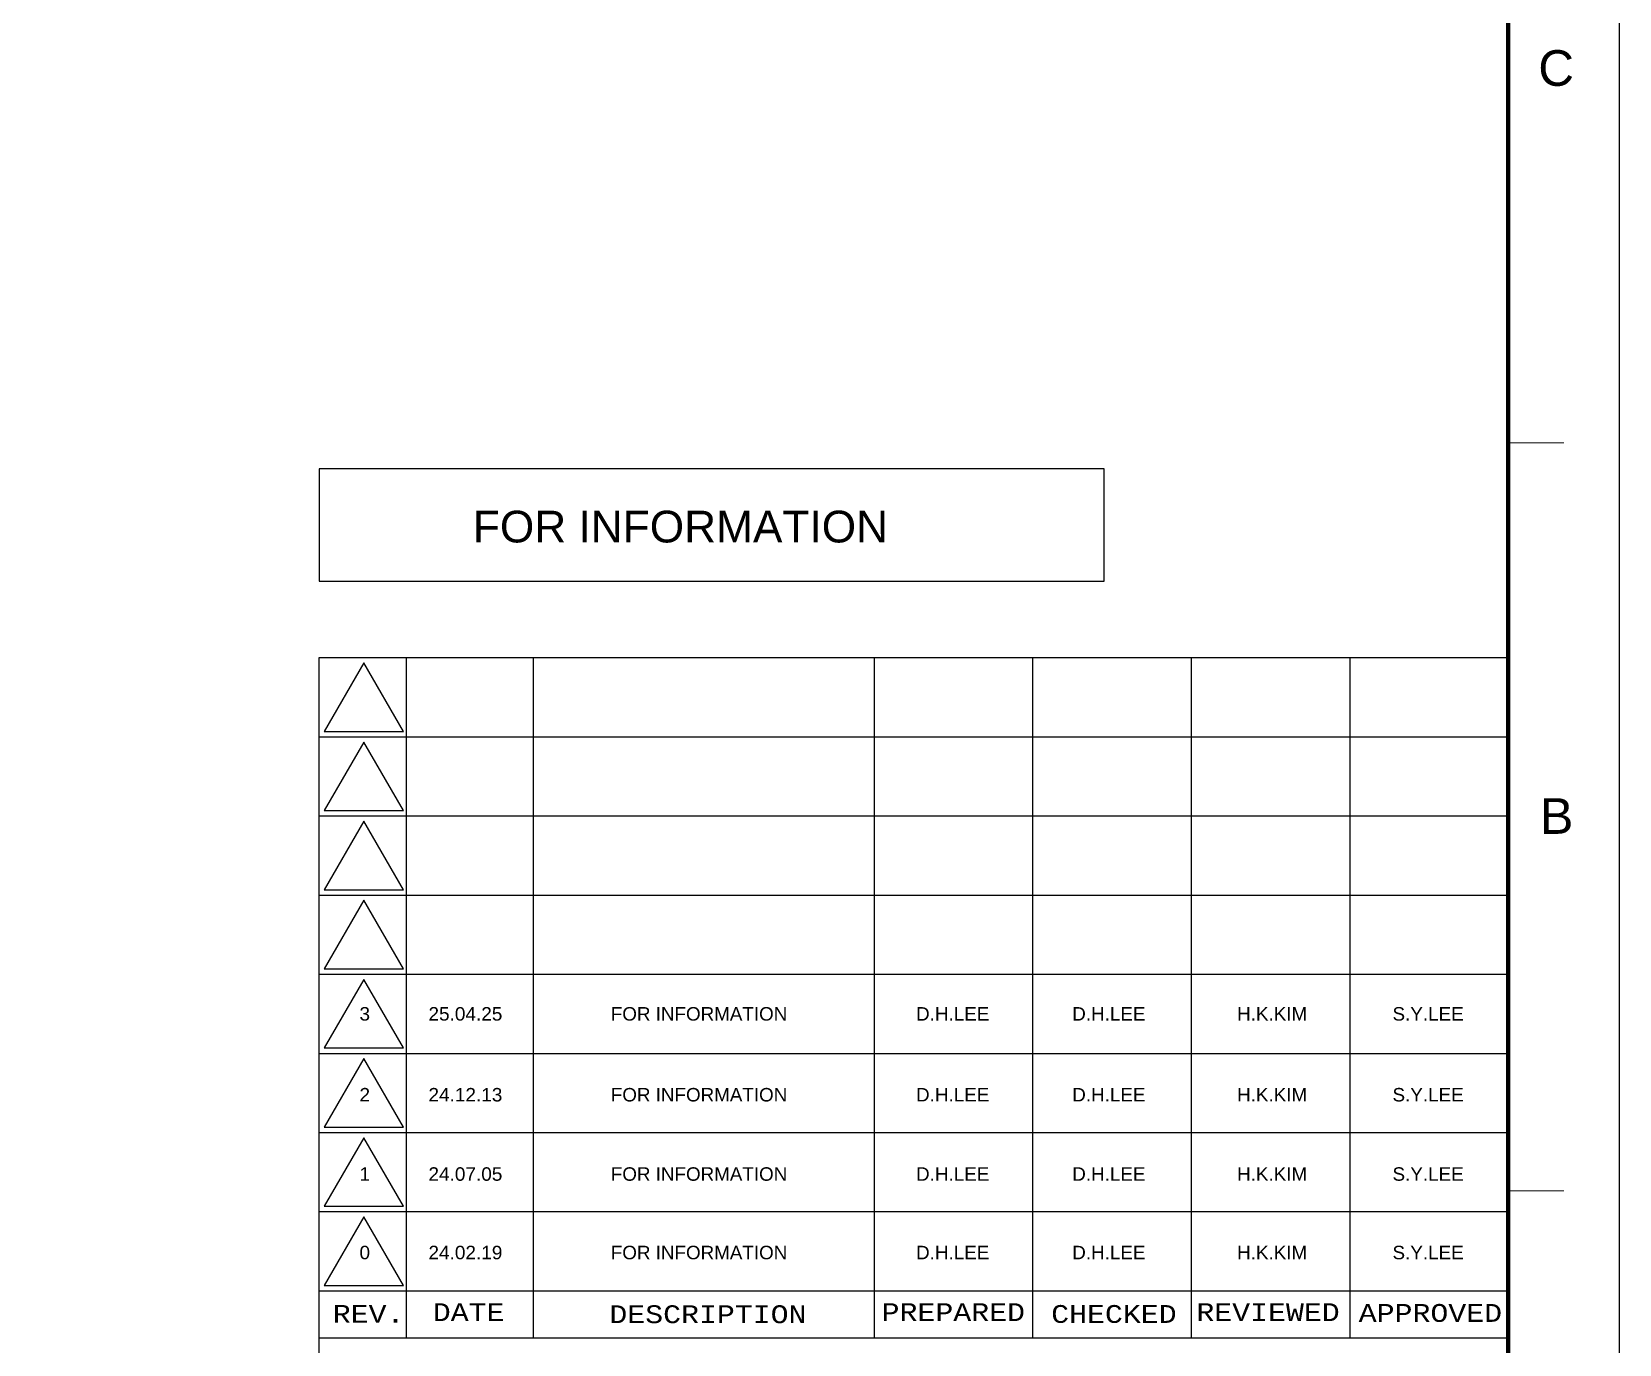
# Model space of a CAD drawing. Header units: inches. Extents: x 0 to 841, y 0 to 594.
# Drawn here: x 640.8 to 841, y 89 to 254.5 of the extents above; entities that cross this region are included whole.
import ezdxf
from ezdxf.enums import TextEntityAlignment as Align

# ---------------------------------------------------------------- set-up
doc = ezdxf.new("R2010")
doc.units = ezdxf.units.IN
doc.header["$MEASUREMENT"] = 0
for name, color, linetype in [('BG 0', 7, 'Continuous'), ('BG Border', 7, 'Continuous'), ('FRAME', 7, 'Continuous')]:
    doc.layers.add(name, color=color, linetype=linetype)
doc.styles.add('Arial', font='arial.ttf')
doc.styles.add('Courier New', font='cour.ttf')

msp = doc.modelspace()

# ---------------------------------------------------------------- linework, layer by layer
at = {"layer": 'BG 0', "color": 1, "linetype": 'Continuous', "lineweight": 25}
for p, q in [((776.02, 199.37), (677, 199.37)), ((677, 199.37), (677, 185.22)), ((776.02, 185.22), (776.02, 199.37)), ((677, 185.22), (776.02, 185.22))]:
    msp.add_line(p, q, dxfattribs=at)
at = {"layer": 'BG Border', "color": 7, "linetype": 'Continuous', "lineweight": 25}
for p, q in [((841, 594), (841, 0)), ((677, 14), (677, 175.57)), ((677, 175.57), (827, 175.57)), ((682.65, 174.91), (677.65, 166.27)), ((687.64, 166.27), (682.65, 174.91)), ((688, 175.57), (688, 89.74)), ((704, 175.57), (704, 89.74)), ((747, 175.57), (747, 89.74)), ((767, 175.57), (767, 89.74)), ((787, 175.57), (787, 89.74)), ((807, 175.57), (807, 89.74)), ((677.65, 166.27), (687.64, 166.27)), ((677, 165.59), (827, 165.59)), ((682.65, 164.93), (677.65, 156.29)), ((687.64, 156.29), (682.65, 164.93)), ((677.65, 156.29), (687.64, 156.29)), ((677, 155.61), (827, 155.61)), ((682.65, 154.95), (677.65, 146.31)), ((687.64, 146.31), (682.65, 154.95)), ((677.65, 146.31), (687.64, 146.31)), ((677, 145.63), (827, 145.63)), ((682.65, 144.97), (677.65, 136.33)), ((687.64, 136.33), (682.65, 144.97)), ((677.65, 136.33), (687.64, 136.33)), ((677, 135.65), (827, 135.65)), ((682.65, 134.99), (677.65, 126.35)), ((687.64, 126.35), (682.65, 134.99)), ((677.65, 126.35), (687.64, 126.35)), ((677, 125.67), (827, 125.67)), ((682.65, 125.01), (677.65, 116.37)), ((687.64, 116.37), (682.65, 125.01)), ((677.65, 116.37), (687.64, 116.37)), ((677, 115.69), (827, 115.69)), ((682.65, 115.03), (677.65, 106.39)), ((687.64, 106.39), (682.65, 115.03)), ((677.65, 106.39), (687.64, 106.39)), ((677, 105.71), (827, 105.71)), ((682.65, 105.05), (677.65, 96.41)), ((687.64, 96.41), (682.65, 105.05)), ((677.65, 96.41), (687.64, 96.41)), ((677, 95.73), (827, 95.73)), ((827, 89.74), (677, 89.74))]:
    msp.add_line(p, q, dxfattribs=at)
at = {"layer": 'BG Border', "color": 3, "linetype": 'Continuous', "lineweight": 120}
msp.add_line((827, 580), (827, 14), dxfattribs=at)
at = {"layer": 'BG Border', "color": 7, "linetype": 'Continuous', "lineweight": 13}
for p, q in [((834.02, 202.67), (827, 202.67)), ((834.02, 108.33), (827, 108.33))]:
    msp.add_line(p, q, dxfattribs=at)
at = {"layer": 'BG Border', "color": 3, "linetype": 'Continuous', "lineweight": 120}
msp.add_lwpolyline([(827, 580), (35, 580), (35, 14), (827, 14)], close=True, dxfattribs=at)

# ---------------------------------------------------------------- texts
at = {"layer": 'BG Border', "color": 3, "style": 'Arial'}
for s, width, p in [('C', 0.992063, (830.79, 249.93)), ('B', 1.004063, (831.01, 155.6))]:
    msp.add_text(s, height=4.5, dxfattribs=dict(at, width=width)).set_placement(p, align=Align.MIDDLE_LEFT)
at = {"layer": 'BG Border', "color": 7, "style": 'Courier New', "width": 1.002506}
for s, p in [('DATE', (695.87, 93.03)), ('PREPARED', (757, 93.03)), ('REVIEWED', (796.7, 93.03)), ('REV.', (683.25, 92.81)), ('DESCRIPTION', (726.05, 92.77)), ('CHECKED', (777.26, 92.8)), ('APPROVED', (817.18, 92.93))]:
    msp.add_text(s, height=2.25, dxfattribs=at).set_placement(p, align=Align.MIDDLE)
at = {"layer": 'FRAME', "color": 2, "style": 'Arial'}
for s, height, width, p in [('FOR INFORMATION', 4, 0.998471, (696.4, 190.1)), ('3', 1.7, 1.008516, (682.1, 129.8)), ('25.04.25', 1.7, 1.008516, (690.8, 129.8)), ('FOR INFORMATION', 1.7, 0.998471, (713.8, 129.8)), ('D.H.LEE', 1.7, 1.000881, (752.3, 129.8)), ('D.H.LEE', 1.7, 1.000881, (772, 129.8)), ('H.K.KIM', 1.7, 0.999741, (792.8, 129.8)), ('S.Y.LEE', 1.7, 1.001253, (812.4, 129.8)), ('2', 1.7, 1.008516, (682.1, 119.6)), ('24.12.13', 1.7, 1.008516, (690.8, 119.6)), ('FOR INFORMATION', 1.7, 0.998471, (713.8, 119.6)), ('D.H.LEE', 1.7, 1.000881, (752.3, 119.6)), ('D.H.LEE', 1.7, 1.000881, (772, 119.6)), ('H.K.KIM', 1.7, 0.999741, (792.8, 119.6)), ('S.Y.LEE', 1.7, 1.001253, (812.4, 119.6)), ('1', 1.7, 1.008516, (682.1, 109.6)), ('24.07.05', 1.7, 1.008516, (690.8, 109.6)), ('FOR INFORMATION', 1.7, 0.998471, (713.8, 109.6)), ('D.H.LEE', 1.7, 1.000881, (752.3, 109.6)), ('D.H.LEE', 1.7, 1.000881, (772, 109.6)), ('H.K.KIM', 1.7, 0.999741, (792.8, 109.6)), ('S.Y.LEE', 1.7, 1.001253, (812.4, 109.6)), ('0', 1.7, 1.008516, (682.1, 99.7)), ('24.02.19', 1.7, 1.008516, (690.8, 99.7)), ('FOR INFORMATION', 1.7, 0.998471, (713.8, 99.7)), ('D.H.LEE', 1.7, 1.000881, (752.3, 99.7)), ('D.H.LEE', 1.7, 1.000881, (772, 99.7)), ('H.K.KIM', 1.7, 0.999741, (792.8, 99.7)), ('S.Y.LEE', 1.7, 1.001253, (812.4, 99.7))]:
    msp.add_text(s, height=height, dxfattribs=dict(at, width=width)).set_placement(p)

doc.saveas('drawing.dxf')
